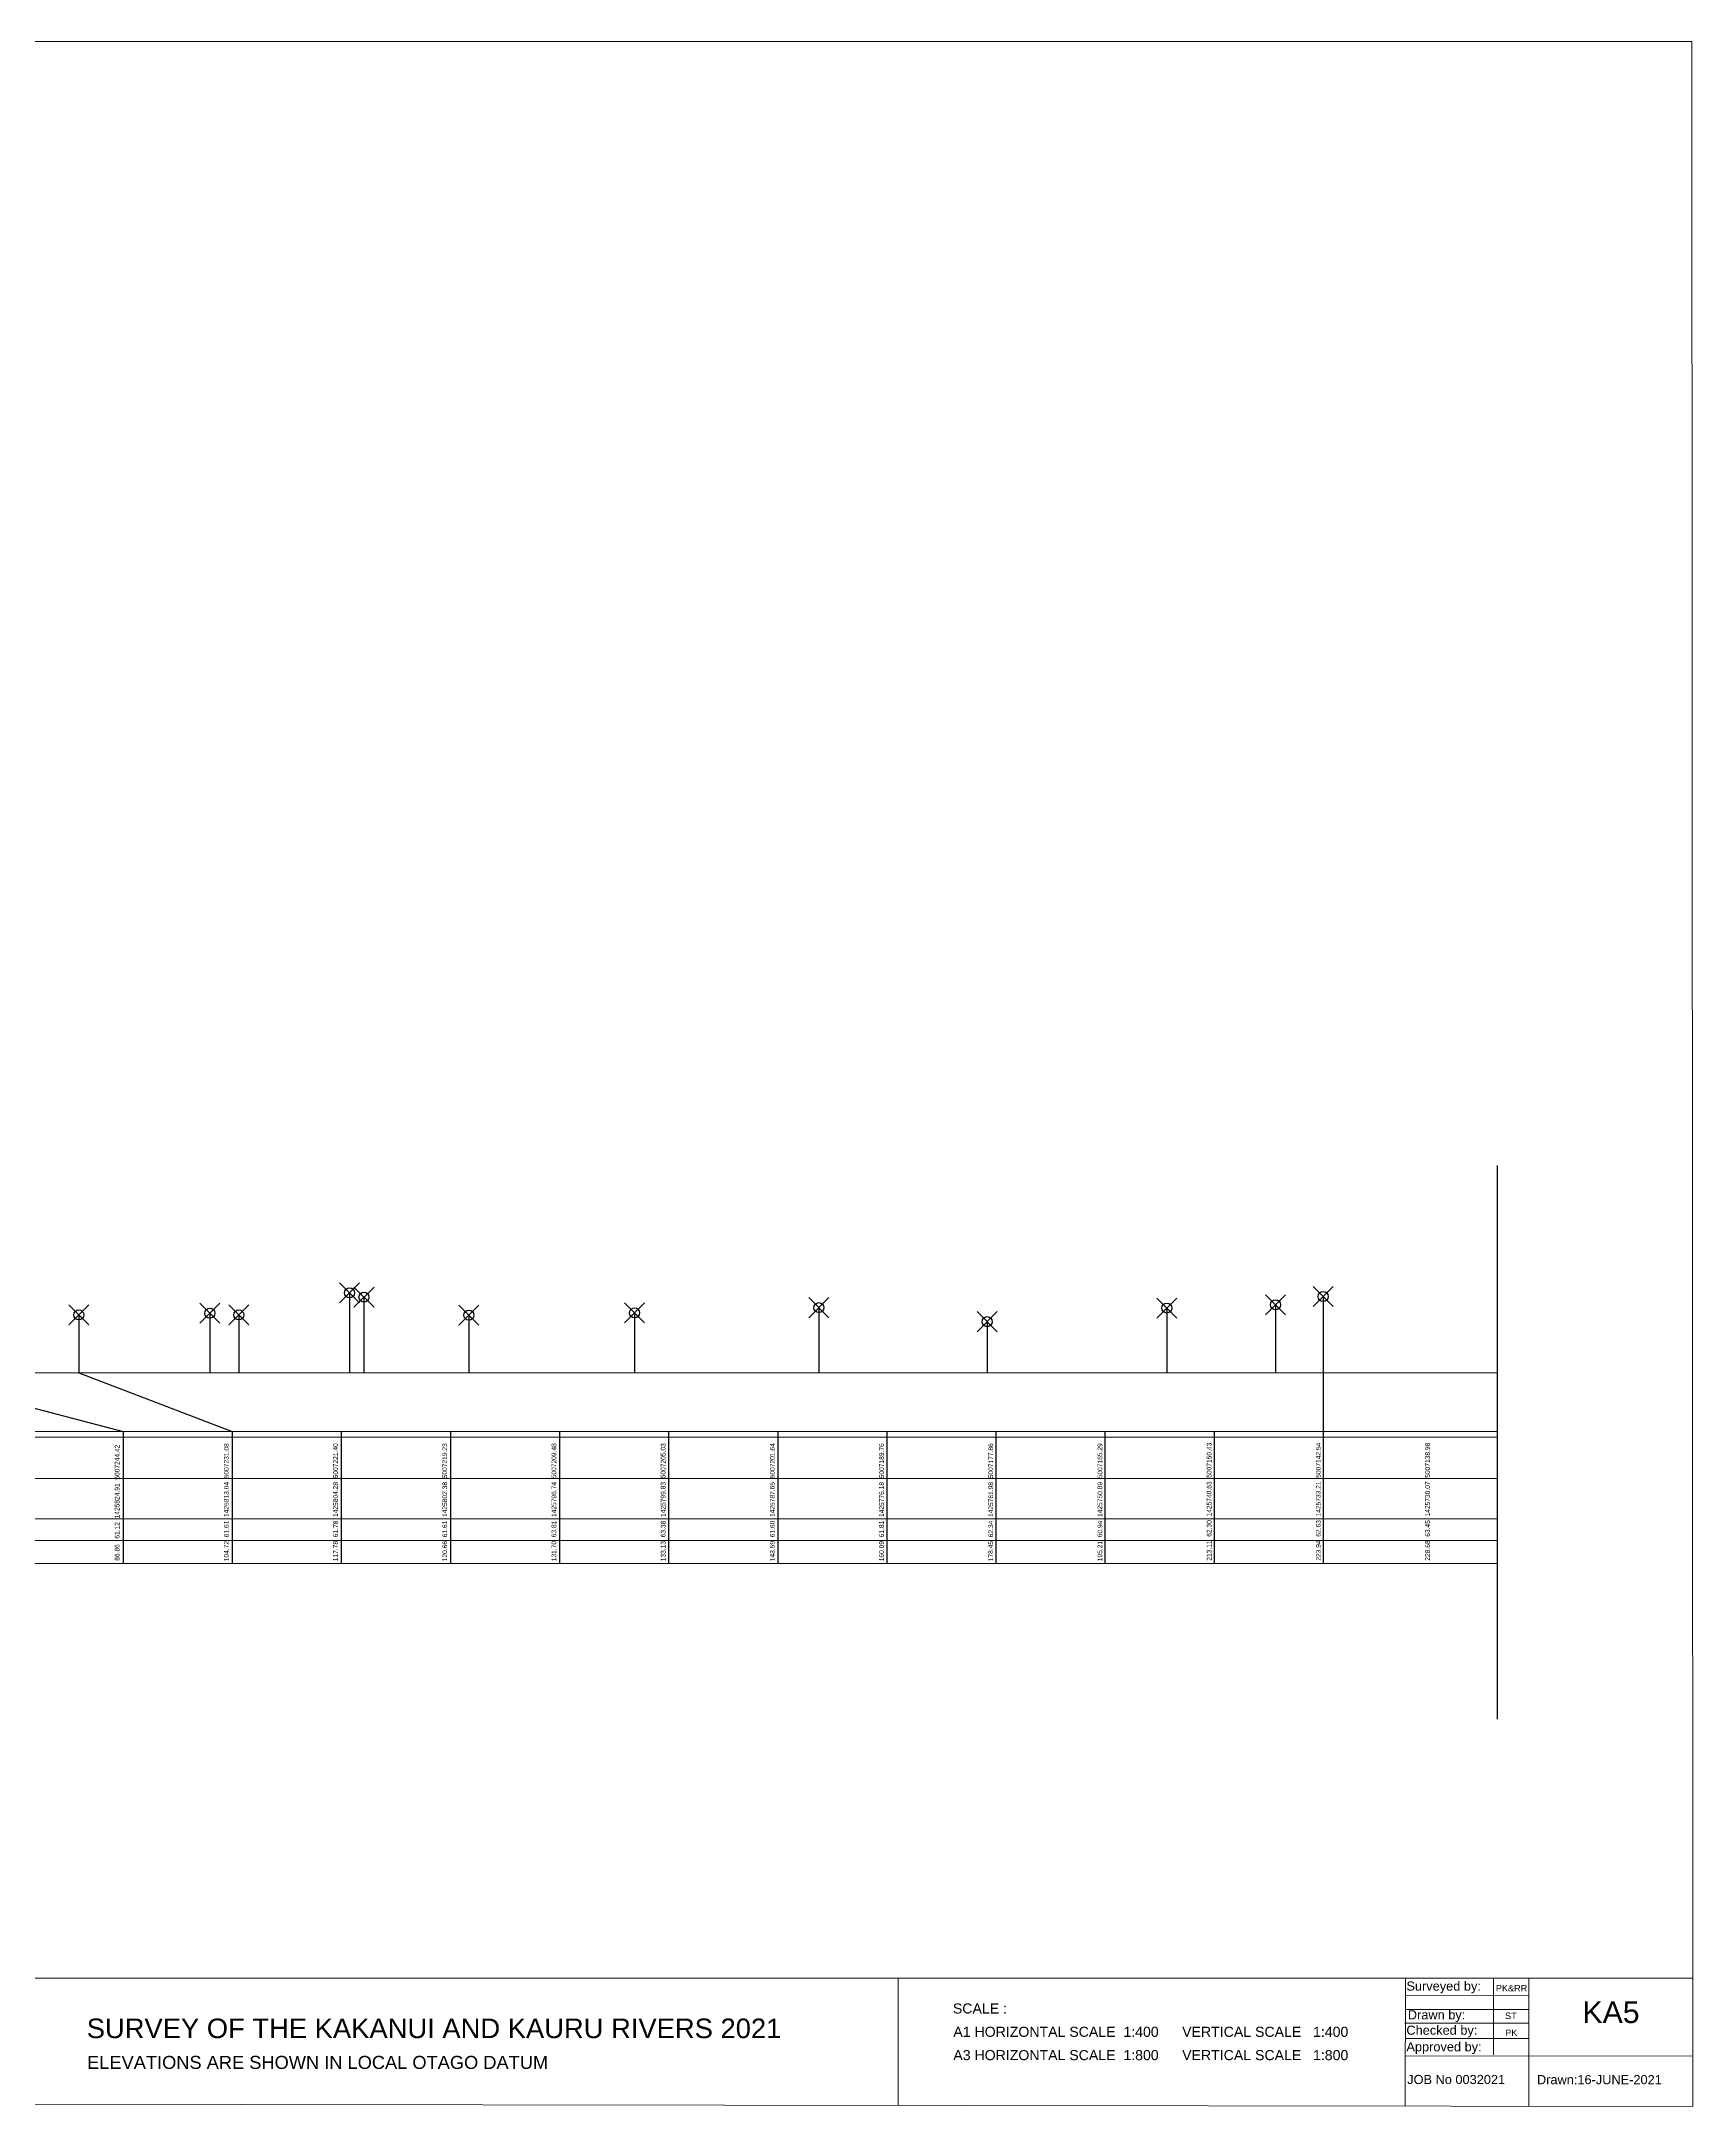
# Model space of a CAD drawing. Header units: millimetres. Extents: x -1945041 to 271067, y -218757 to 1425286130.
# Drawn here: x 100995 to 265488, y -17287 to 188534 of the extents above; entities that cross this region are included whole.
import ezdxf

# ---------------------------------------------------------------- set-up
doc = ezdxf.new("R2010")
doc.units = ezdxf.units.MM
doc.header["$PDMODE"] = 35
doc.header["$PDSIZE"] = 1000
doc.styles.get("Standard").update_dxf_attribs({"font": 'arial.ttf'})

# ---------------------------------------------------------------- blocks, each defined once
blk = doc.blocks.new('GeomaticsNZ TITLE BLOCK')
at = {"color": 7, "linetype": 'Continuous', "lineweight": 0}
for p, q in [((0, 1579.2), (2363.4, 1579.2)), ((2363.4, 1579.2), (2364, 94.9)), ((2364, 94.9), (0, 94.9)), ((15.9, 94.9), (2364, 94.9)), ((2364, 94.9), (382.6, 94.9)), ((1755.4, 94.9), (1755.4, -2.6)), ((2143.9, 94.9), (2143.7, -3)), ((2143.9, 81.9), (2238.6, 81.7)), ((2211.5, 94.9), (2211.5, 36.1)), ((2238.6, 94.8), (2238.6, -3.2)), ((2364, -3.5), (2364, 94.9)), ((2143.9, 71), (2238.6, 71)), ((2143.6, 60.4), (2238.6, 60.4)), ((2143.8, 48.6), (2238.6, 48.6)), ((2143.8, 35.4), (2364, 35.3)), ((0, 0), (2364, -3.5))]:
    blk.add_line(p, q, dxfattribs=at)
for s, p in [('PK&RR', (2213.2, 84.8)), ('ST', (2220.3, 63.6)), ('PK', (2220.4, 50.6))]:
    blk.add_text(s, height=5, dxfattribs=at).set_placement(p)
at = {"color": 7, "linetype": 'Continuous', "lineweight": 0, "attachment_point": 1}
for s, insert, char_height in [('{\\C256;Surveyed by:}', (2144.7, 92.4), 7), ('{\\C256;SURVEY OF THE KAKANUI AND KAURU RIVERS 2021}', (1133.8, 64), 15), ('{\\C256;Drawn by:}', (2145.8, 70.4), 7), ('{\\C256;Checked by:}', (2144.7, 58.6), 7), ('{\\C256;ELEVATIONS ARE SHOWN IN LOCAL OTAGO DATUM}', (1134.1, 35.4), 10), ('{\\C256;Approved by:}', (2144.7, 45.9), 7), ('{\\C256;JOB No 0032021}', (2145.3, 20.8), 7), ('{\\C256;Drawn:16-JUNE-2021}', (2244.7, 20.7), 7)]:
    blk.add_mtext_dynamic_manual_height_columns(s, width=3535.727, gutter_width=159, heights=[0], dxfattribs=dict(at, insert=insert, char_height=char_height))
blk = doc.blocks.new('*U13')
at = {"color": 32, "true_color": 0xcd6928}
blk.add_line((0, 6576), (0, -6576), dxfattribs=at)
blk = doc.blocks.new('*U14')
at = {"color": 0, "linetype": 'ByBlock', "lineweight": -2, "transparency": 16777216}
for p in [(0, 0), (10868, 0), (21735, 0), (32603, 0), (43471, 0), (54338, 0), (65206, 0), (76074, 0), (86941, 0), (97809, 0), (108677, 0), (119544, 0), (130412, 0), (141280, 0), (152148, 0), (163015, 0), (173883, 0), (184751, 0), (195618, 0), (206486, 0), (217354, 0), (228221, 0)]:
    blk.add_blockref('*U13', p, dxfattribs=at)

msp = doc.modelspace()

# ---------------------------------------------------------------- linework, layer by layer
for p, q in [((246029, 76505), (246029, 21329)), ((228682, 63451), (228682, 36847))]:
    msp.add_line(p, q)
at = {"color": 32, "true_color": 0xcd6928}
for p, q in [((131699, 63812), (131699, 55848)), ((117776, 61782), (117776, 55848)), ((133134, 63382), (133134, 55848)), ((160091, 61812), (160091, 55848)), ((178452, 62341), (178452, 55848)), ((213107, 62301), (213107, 55848)), ((223935, 62631), (223935, 55848)), ((104720, 61623), (104720, 55848)), ((120660, 61612), (120660, 55848)), ((143590, 61602), (143590, 55848)), ((195211, 60941), (195211, 55848)), ((86864, 55848), (109137, 50000)), ((104720, 55848), (120005, 50000))]:
    msp.add_line(p, q, dxfattribs=at)
at = {"color": 7, "linetype": 'Continuous', "lineweight": 0}
for p, q in [((216, 55848), (246029, 55848)), ((-18552, 45329), (246029, 45329)), ((-18552, 41301), (246029, 41301)), ((-18552, 39122), (246029, 39122)), ((-18552, 36847), (246029, 36847))]:
    msp.add_line(p, q, dxfattribs=at)
at = {"linetype": 'Continuous', "lineweight": 0}
for p, q in [((-18552, 49437), (246029, 49437)), ((-14342, 50000), (246029, 50000))]:
    msp.add_line(p, q, dxfattribs=at)
for p in [(131699, 63812), (133134, 63382), (228682, 63451), (104720, 61612), (117776, 61782), (120660, 61612), (143590, 61602), (160091, 61812), (178452, 62341), (195211, 60941), (213107, 62301), (223935, 62631)]:
    msp.add_point(p)

# ---------------------------------------------------------------- block references
at = {"color": 7, "linetype": 'Continuous', "lineweight": 0, "xscale": 130.037656131007, "yscale": 130.037656131007, "zscale": 130.037656131007}
msp.add_blockref('GeomaticsNZ TITLE BLOCK', (-41919, -16826), dxfattribs=at)
at = {"color": 32, "true_color": 0xcd6928}
msp.add_blockref('*U14', (461, 43424), dxfattribs=at)

# ---------------------------------------------------------------- texts
for s, p in [('86.86   61.12  1425824.91  5007244.42', (108783, 37113)), ('104.72  61.61  1425813.04  5007231.08', (119661, 37068)), ('117.78  61.78  1425804.28  5007221.40', (130538, 37068)), ('120.66  61.61  1425802.38  5007219.23', (141416, 37068)), ('131.70  63.81  1425796.74  5007209.48', (152293, 37068)), ('133.13  63.38  1425799.83  5007205.03', (163171, 37068)), ('143.59  61.60  1425787.65  5007201.64', (174049, 37068)), ('160.09  61.81  1425776.18  5007189.76', (184926, 37068)), ('178.45  62.34  1425761.98  5007177.86', (195803, 37068)), ('195.21  60.94  1425750.89  5007165.29', (206681, 37068)), ('213.11  62.30  1425740.63  5007150.43', (217558, 37121)), ('223.94  62.63  1425733.21  5007142.54', (228436, 37121)), ('228.68  63.45  1425730.07  5007138.98', (239314, 37121))]:
    msp.add_text(s, height=473.07, rotation=90, dxfattribs=at).set_placement(p)
at = {"color": 7, "linetype": 'Continuous', "lineweight": 0}
for s, height, p in [('SCALE :  ', 1005.5, (191797, -8002)), ('KA5', 2154.7, (254512, -8951)), ('A1 HORIZONTAL SCALE  1:400      VERTICAL SCALE   1:400 ', 1005.54, (191843, -10326)), ('A3 HORIZONTAL SCALE  1:800      VERTICAL SCALE   1:800', 1005.54, (191843, -12650))]:
    msp.add_text(s, height=height, dxfattribs=at).set_placement(p)

doc.saveas('drawing.dxf')
